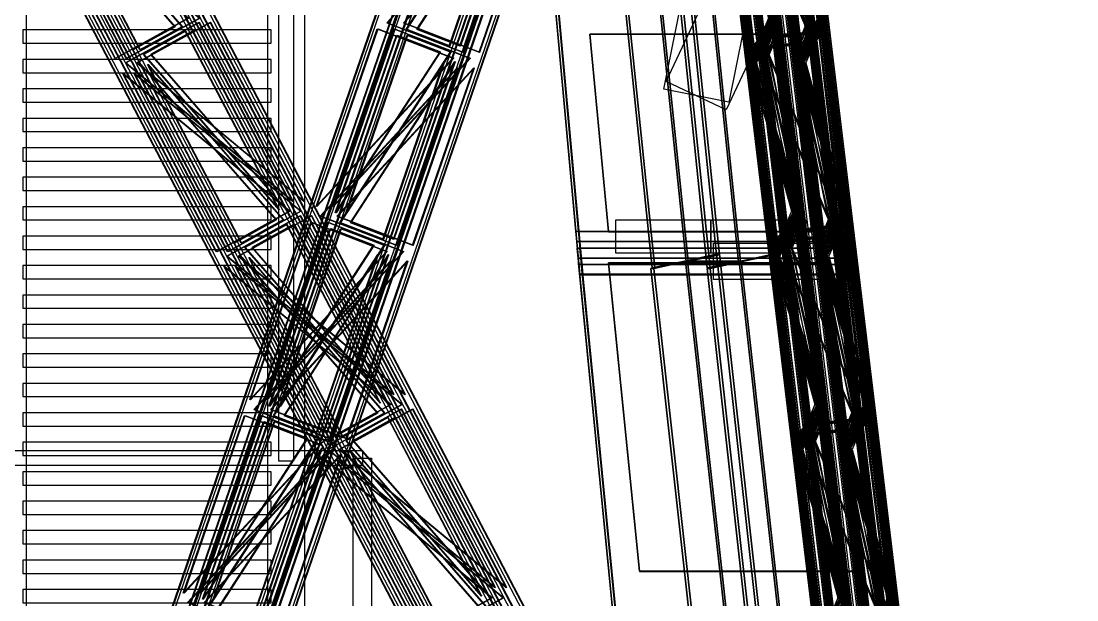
# Model space of a CAD drawing. Header units: millimetres. Extents: x -48000 to 1060615, y -2000 to 333000.
# Drawn here: x 7240 to 13613, y 111956 to 115451 of the extents above; entities that cross this region are included whole.
import ezdxf

# ---------------------------------------------------------------- set-up
doc = ezdxf.new("R2010")
doc.units = ezdxf.units.MM
for name, color, linetype, lineweight in [('D-STR-CORE', 7, 'Continuous', 25), ('D-STR-DECK', 7, 'Continuous', 25), ('D-STR-STRC', 7, 'Continuous', 25)]:
    doc.layers.add(name, color=color, linetype=linetype, lineweight=lineweight)

msp = doc.modelspace()

# ---------------------------------------------------------------- linework, layer by layer
at = {"layer": 'D-STR-CORE'}
for points in [[(8795, 112792.5), (8795, 117238.33), (8885, 117238.33), (8885, 112792.5)], [(7050, 111592.5), (7050, 116038.33), (7270, 116038.33), (7270, 111592.5)], [(8730, 111592.5), (8730, 116038.33), (8950, 116038.33), (8950, 111592.5)], [(7250, 115317), (8750, 115317), (8750, 115397), (7250, 115397)], [(7250, 115139.17), (8750, 115139.17), (8750, 115219.17), (7250, 115219.17)], [(7250, 114961.33), (8750, 114961.33), (8750, 115041.33), (7250, 115041.33)], [(7250, 114783.5), (8750, 114783.5), (8750, 114863.5), (7250, 114863.5)], [(7250, 114605.67), (8750, 114605.67), (8750, 114685.67), (7250, 114685.67)], [(7250, 114427.83), (8750, 114427.83), (8750, 114507.83), (7250, 114507.83)], [(7250, 114250), (8750, 114250), (8750, 114330), (7250, 114330)], [(7250, 114072.17), (8750, 114072.17), (8750, 114152.17), (7250, 114152.17)], [(7250, 113894.33), (8750, 113894.33), (8750, 113974.33), (7250, 113974.33)], [(7250, 113716.5), (8750, 113716.5), (8750, 113796.5), (7250, 113796.5)], [(7250, 113538.67), (8750, 113538.67), (8750, 113618.67), (7250, 113618.67)], [(7250, 113360.83), (8750, 113360.83), (8750, 113440.83), (7250, 113440.83)], [(7250, 113183), (8750, 113183), (8750, 113263), (7250, 113263)], [(7250, 113005.17), (8750, 113005.17), (8750, 113085.17), (7250, 113085.17)], [(7250, 112827.33), (8750, 112827.33), (8750, 112907.33), (7250, 112907.33)], [(4700, 112857.5), (9300, 112857.5), (9300, 112767.5), (4700, 112767.5)], [(9245, 111662.5), (9245, 112812.5), (9355, 112812.5), (9355, 111662.5)], [(7250, 112649.5), (8750, 112649.5), (8750, 112729.5), (7250, 112729.5)], [(7250, 112471.67), (8750, 112471.67), (8750, 112551.67), (7250, 112551.67)], [(7250, 112293.83), (8750, 112293.83), (8750, 112373.83), (7250, 112373.83)], [(7250, 112116), (8750, 112116), (8750, 112196), (7250, 112196)], [(7250, 111938.17), (8750, 111938.17), (8750, 112018.17), (7250, 112018.17)]]:
    msp.add_lwpolyline(points, close=True, dxfattribs=at)
at = {"layer": 'D-STR-DECK'}
for points in [[(11134.7, 115085.13), (13251.52, 119585.13), (13613.48, 119414.87), (11496.65, 114914.87)], [(11119.63, 115039.55), (12027.53, 119539.55), (12419.62, 119460.45), (11511.73, 114960.45)], [(11119.63, 115039.55), (12027.53, 119539.55), (12419.62, 119460.45), (11511.73, 114960.45)]]:
    msp.add_lwpolyline(points, close=True, dxfattribs=at)
at = {"layer": 'D-STR-STRC'}
for points in [[(13222.94, 106151.46), (12673.42, 105848.54), (5341.21, 119848.54), (5890.73, 120151.46)], [(13226.52, 106151.46), (12676.99, 105848.54), (5344.78, 119848.54), (5894.31, 120151.46)], [(13290.86, 106151.46), (12741.33, 105848.54), (5409.12, 119848.54), (5958.65, 120151.46)], [(13294.43, 106151.46), (12744.91, 105848.54), (5412.7, 119848.54), (5962.22, 120151.46)], [(12890.94, 106151.46), (12764.99, 105848.54), (11084.5, 119848.54), (11210.45, 120151.46)], [(12906.54, 106151.46), (12780.59, 105848.54), (11100.1, 119848.54), (11226.04, 120151.46)], [(13187.26, 106151.46), (13061.31, 105848.54), (11380.82, 119848.54), (11506.76, 120151.46)], [(13202.85, 106151.46), (13076.91, 105848.54), (11396.41, 119848.54), (11522.36, 120151.46)], [(13140.78, 106099.4), (12780.16, 105900.6), (5447.94, 119900.6), (5808.57, 120099.4)], [(13144.35, 106099.4), (12783.73, 105900.6), (5451.52, 119900.6), (5812.14, 120099.4)], [(13184.12, 106099.4), (12823.49, 105900.6), (5491.28, 119900.6), (5851.91, 120099.4)], [(13187.69, 106099.4), (12827.07, 105900.6), (5494.86, 119900.6), (5855.48, 120099.4)], [(6155.33, 106109.46), (6723.08, 105890.54), (11534.55, 119890.54), (10966.79, 120109.46)], [(6160.6, 106109.46), (6728.36, 105890.54), (11539.83, 119890.54), (10972.07, 120109.46)], [(6255.57, 106109.46), (6823.32, 105890.54), (11634.79, 119890.54), (11067.03, 120109.46)], [(6260.84, 106109.46), (6828.6, 105890.54), (11640.07, 119890.54), (11072.31, 120109.46)], [(12241.87, 113922.3), (10612.2, 113922.3), (10049.57, 120080.61), (11534.21, 120080.61)], [(12241.87, 113920.84), (10612.2, 113920.84), (10049.57, 120079.16), (11534.21, 120079.16)], [(10612.2, 113919.02), (12241.87, 113919.02), (11534.21, 120077.33), (10049.57, 120077.33)], [(10628.14, 113922.3), (10628.14, 113922.3), (10065.5, 120080.61), (10065.5, 120080.61)], [(12932.02, 106109.46), (12733.72, 105890.54), (11053.23, 119890.54), (11251.53, 120109.46)], [(12914.61, 106124.21), (12746.51, 105875.79), (11066.01, 119875.79), (11234.12, 120124.21)], [(12947.13, 106109.46), (12748.83, 105890.54), (11068.33, 119890.54), (11266.63, 120109.46)], [(12901.35, 106138.24), (12756.71, 105861.76), (11076.21, 119861.76), (11220.86, 120138.24)], [(12929.95, 106124.21), (12761.84, 105875.79), (11081.35, 119875.79), (11249.45, 120124.21)], [(12916.84, 106138.24), (12772.2, 105861.76), (11091.7, 119861.76), (11236.35, 120138.24)], [(12938.44, 106081.51), (12828.12, 105918.49), (11147.62, 119918.49), (11257.94, 120081.51)], [(12929.74, 106090.72), (12834.81, 105909.28), (11154.32, 119909.28), (11249.24, 120090.72)], [(12922.91, 106099.4), (12840.25, 105900.6), (11159.76, 119900.6), (11242.41, 120099.4)], [(12953.78, 106081.51), (12843.46, 105918.49), (11162.96, 119918.49), (11273.28, 120081.51)], [(12945.23, 106090.72), (12850.3, 105909.28), (11169.81, 119909.28), (11264.73, 120090.72)], [(12938.5, 106099.4), (12855.85, 105900.6), (11175.35, 119900.6), (11258.01, 120099.4)], [(13124.39, 106081.51), (13014.07, 105918.49), (11333.58, 119918.49), (11443.9, 120081.51)], [(13219.02, 106109.46), (13020.72, 105890.54), (11340.23, 119890.54), (11538.53, 120109.46)], [(13117.55, 106090.72), (13022.62, 105909.28), (11342.13, 119909.28), (11437.05, 120090.72)], [(13112, 106099.4), (13029.35, 105900.6), (11348.85, 119900.6), (11431.51, 120099.4)], [(13139.73, 106081.51), (13029.41, 105918.49), (11348.91, 119918.49), (11459.23, 120081.51)], [(13234.13, 106109.46), (13035.83, 105890.54), (11355.33, 119890.54), (11553.63, 120109.46)], [(13206.01, 106124.21), (13037.9, 105875.79), (11357.4, 119875.79), (11525.51, 120124.21)], [(13133.04, 106090.72), (13038.11, 105909.28), (11357.62, 119909.28), (11452.54, 120090.72)], [(13127.6, 106099.4), (13044.94, 105900.6), (11364.45, 119900.6), (11447.1, 120099.4)], [(13195.65, 106138.24), (13051.01, 105861.76), (11370.51, 119861.76), (11515.16, 120138.24)], [(13221.34, 106124.21), (13053.24, 105875.79), (11372.74, 119875.79), (11540.85, 120124.21)], [(13211.14, 106138.24), (13066.5, 105861.76), (11386, 119861.76), (11530.65, 120138.24)], [(12225.98, 113919.02), (12225.98, 113919.02), (11518.32, 120077.33), (11518.32, 120077.33)], [(6271.04, 106071.84), (6643.64, 105928.16), (11455.1, 119928.16), (11082.51, 120071.84)], [(6276.32, 106071.84), (6648.91, 105928.16), (11460.38, 119928.16), (11087.79, 120071.84)], [(6335.01, 106071.84), (6707.6, 105928.16), (11519.07, 119928.16), (11146.48, 120071.84)], [(6340.29, 106071.84), (6712.88, 105928.16), (11524.35, 119928.16), (11151.76, 120071.84)], [(11049.67, 113959.89), (11438.59, 114040.11), (10819.78, 120040.11), (10430.85, 119959.89)], [(11438.59, 114040.11), (11049.67, 113959.89), (10430.85, 119959.89), (10819.78, 120040.11)], [(11455.56, 114040.11), (11267.4, 114001.3), (10648.58, 120001.3), (10836.75, 120040.11)], [(11267.4, 114001.3), (11455.56, 114040.11), (10836.75, 120040.11), (10648.58, 120001.3)], [(11787.96, 114040.11), (11399.04, 113959.89), (10780.22, 119959.89), (11169.15, 120040.11)], [(11399.04, 113959.89), (11787.96, 114040.11), (11169.15, 120040.11), (10780.22, 119959.89)], [(11438.59, 114040.11), (11455.56, 114040.11), (10836.75, 120040.11), (10819.78, 120040.11)], [(11455.56, 114040.11), (11438.59, 114040.11), (10819.78, 120040.11), (10836.75, 120040.11)], [(11582.82, 114001.3), (11770.99, 114040.11), (11152.17, 120040.11), (10964.01, 120001.3)], [(11770.99, 114040.11), (11582.82, 114001.3), (10964.01, 120001.3), (11152.17, 120040.11)], [(13202.36, 106032.72), (12765.49, 105980.46), (11084.99, 119980.46), (11521.87, 120032.72)], [(13202.36, 106032.72), (12765.49, 105980.46), (11084.99, 119980.46), (11521.87, 120032.72)], [(13202.36, 106031.76), (12765.49, 105979.51), (11084.99, 119979.51), (11521.87, 120031.76)], [(13202.36, 106031.76), (12765.49, 105979.51), (11084.99, 119979.51), (11521.87, 120031.76)], [(13202.36, 106020.49), (12765.49, 105968.24), (11084.99, 119968.24), (11521.87, 120020.49)], [(13202.36, 106020.49), (12765.49, 105968.24), (11084.99, 119968.24), (11521.87, 120020.49)], [(13202.36, 106019.54), (12765.49, 105967.28), (11084.99, 119967.28), (11521.87, 120019.54)], [(13202.36, 106019.54), (12765.49, 105967.28), (11084.99, 119967.28), (11521.87, 120019.54)], [(13202.36, 106026.22), (12765.49, 105973.78), (11085, 119973.78), (11521.86, 120026.22)], [(12949.86, 106071.84), (12819.73, 105928.16), (11139.23, 119928.16), (11269.37, 120071.84)], [(11770.99, 114040.11), (11787.96, 114040.11), (11169.15, 120040.11), (11152.17, 120040.11)], [(11787.96, 114040.11), (11770.99, 114040.11), (11152.17, 120040.11), (11169.15, 120040.11)], [(12964.97, 106071.84), (12834.84, 105928.16), (11154.34, 119928.16), (11284.47, 120071.84)], [(13133.01, 106071.84), (13002.88, 105928.16), (11322.38, 119928.16), (11452.52, 120071.84)], [(13148.12, 106071.84), (13017.99, 105928.16), (11337.49, 119928.16), (11467.62, 120071.84)], [(11066.64, 113959.89), (11049.67, 113959.89), (10430.85, 119959.89), (10447.83, 119959.89)], [(11049.67, 113959.89), (11066.64, 113959.89), (10447.83, 119959.89), (10430.85, 119959.89)], [(11254.8, 113998.7), (11066.64, 113959.89), (10447.83, 119959.89), (10635.99, 119998.7)], [(11066.64, 113959.89), (11254.8, 113998.7), (10635.99, 119998.7), (10447.83, 119959.89)], [(11570.23, 113998.7), (11254.8, 113998.7), (10635.99, 119998.7), (10951.42, 119998.7)], [(11254.8, 113998.7), (11570.23, 113998.7), (10951.42, 119998.7), (10635.99, 119998.7)], [(11267.4, 114001.3), (11582.82, 114001.3), (10964.01, 120001.3), (10648.58, 120001.3)], [(11582.82, 114001.3), (11267.4, 114001.3), (10648.58, 120001.3), (10964.01, 120001.3)], [(11382.06, 113959.89), (11570.23, 113998.7), (10951.42, 119998.7), (10763.25, 119959.89)], [(11570.23, 113998.7), (11382.06, 113959.89), (10763.25, 119959.89), (10951.42, 119998.7)], [(11399.04, 113959.89), (11382.06, 113959.89), (10763.25, 119959.89), (10780.22, 119959.89)], [(11382.06, 113959.89), (11399.04, 113959.89), (10780.22, 119959.89), (10763.25, 119959.89)], [(12033.69, 115433.16), (11905.55, 116500.71), (11592.78, 116463.3)], [(12033.69, 115433.16), (11905.55, 116500.71), (11592.78, 116463.3)], [(12033.69, 115432.2), (11905.55, 116499.75), (11592.78, 116462.34)], [(12033.69, 115432.2), (11905.55, 116499.75), (11592.78, 116462.34)], [(12033.69, 115420.93), (11905.55, 116488.49), (11592.78, 116451.08)], [(12033.69, 115420.93), (11905.55, 116488.49), (11592.78, 116451.08)], [(12033.69, 115419.97), (11905.55, 116487.53), (11592.78, 116450.12)], [(12033.69, 115419.97), (11905.55, 116487.53), (11592.78, 116450.12)], [(12033.67, 115426.77), (11905.55, 116494.15), (11592.79, 116456.61)], [(11994.36, 115383.21), (11681.6, 115345.8), (11553.46, 116413.36)], [(11994.36, 115383.21), (11681.6, 115345.8), (11553.46, 116413.36)], [(11994.36, 115382.25), (11681.6, 115344.84), (11553.46, 116412.4)], [(11994.36, 115382.25), (11681.6, 115344.84), (11553.46, 116412.4)], [(11994.36, 115370.99), (11681.6, 115333.58), (11553.46, 116401.14)], [(11994.36, 115370.99), (11681.6, 115333.58), (11553.46, 116401.14)], [(11994.36, 115370.03), (11681.6, 115332.62), (11553.46, 116400.18)], [(11994.36, 115370.03), (11681.6, 115332.62), (11553.46, 116400.18)], [(11994.35, 115376.73), (11681.6, 115339.18), (11553.48, 116406.56)], [(8166.97, 115416.72), (7913.67, 115277.09), (7348.79, 116355.67)], [(8170.54, 115416.72), (7917.25, 115277.09), (7352.37, 116355.67)], [(8210.31, 115416.72), (7957.01, 115277.09), (7392.13, 116355.67)], [(8213.88, 115416.72), (7960.59, 115277.09), (7395.7, 116355.67)], [(9447.26, 115439.56), (9904.12, 115263.39), (10272.79, 116336.09)], [(9452.53, 115439.56), (9909.4, 115263.39), (10278.06, 116336.09)], [(9547.5, 115439.56), (10004.36, 115263.39), (10373.02, 116336.09)], [(9552.77, 115439.56), (10009.64, 115263.39), (10378.3, 116336.09)], [(9562.98, 115401.93), (9824.68, 115301.02), (10193.34, 116373.72)], [(9568.25, 115401.93), (9829.95, 115301.02), (10198.61, 116373.72)], [(9626.94, 115401.93), (9888.64, 115301.02), (10257.31, 116373.72)], [(9632.22, 115401.93), (9893.92, 115301.02), (10262.58, 116373.72)], [(11782.25, 115439.56), (11622.68, 115263.39), (11493.92, 116336.09)], [(11768.91, 115449.89), (11633.64, 115250), (11504.66, 116324.5)], [(11797.36, 115439.56), (11637.79, 115263.39), (11509.03, 116336.09)], [(11784.25, 115449.89), (11648.98, 115250), (11520, 116324.5)], [(11800.1, 115401.93), (11708.69, 115301.02), (11579.93, 116373.72)], [(11792.74, 115407.2), (11715.25, 115292.69), (11586.28, 116367.2)], [(11787.22, 115412.13), (11720.55, 115284.7), (11591.33, 116361.17)], [(11815.2, 115401.93), (11723.8, 115301.02), (11595.03, 116373.72)], [(11782.94, 115416.72), (11724.89, 115277.09), (11595.42, 116355.67)], [(11808.08, 115407.2), (11730.59, 115292.69), (11601.61, 116367.2)], [(11802.71, 115412.13), (11736.04, 115284.7), (11606.82, 116361.17)], [(11798.54, 115416.72), (11740.48, 115277.09), (11611.01, 116355.67)], [(11983.25, 115401.93), (11891.84, 115301.02), (11763.08, 116373.72)], [(11978.69, 115407.2), (11901.21, 115292.69), (11772.23, 116367.2)], [(11998.35, 115401.93), (11906.95, 115301.02), (11778.19, 116373.72)], [(11975.03, 115412.13), (11908.36, 115284.7), (11779.14, 116361.17)], [(12069.25, 115439.56), (11909.68, 115263.39), (11780.92, 116336.09)], [(11972.04, 115416.72), (11913.98, 115277.09), (11784.52, 116355.67)], [(11994.03, 115407.2), (11916.54, 115292.69), (11787.57, 116367.2)], [(11990.52, 115412.13), (11923.85, 115284.7), (11794.63, 116361.17)], [(12084.36, 115439.56), (11924.79, 115263.39), (11796.03, 116336.09)], [(12060.31, 115449.89), (11925.03, 115250), (11796.05, 116324.5)], [(11987.63, 115416.72), (11929.58, 115277.09), (11800.11, 116355.67)], [(12075.64, 115449.89), (11940.37, 115250), (11811.39, 116324.5)], [(8249.13, 115468.79), (7806.94, 115225.03), (7242.05, 116303.61)], [(8252.71, 115468.79), (7810.51, 115225.03), (7245.63, 116303.61)], [(8317.05, 115468.79), (7874.85, 115225.03), (7309.97, 116303.61)], [(8320.62, 115468.79), (7878.42, 115225.03), (7313.54, 116303.61)], [(11758.83, 115459.65), (11642.44, 115237.18), (11513.22, 116313.66)], [(11750.98, 115468.79), (11649.63, 115225.03), (11520.16, 116303.61)], [(11774.32, 115459.65), (11657.93, 115237.18), (11528.71, 116313.66)], [(11766.57, 115468.79), (11665.22, 115225.03), (11535.76, 116303.61)], [(12053.13, 115459.65), (11936.74, 115237.18), (11807.52, 116313.66)], [(12047.29, 115468.79), (11945.95, 115225.03), (11816.48, 116303.61)], [(12068.62, 115459.65), (11952.23, 115237.18), (11823.01, 116313.66)], [(12062.89, 115468.79), (11961.54, 115225.03), (11832.07, 116303.61)], [(8878.03, 114363.06), (8313.14, 115441.64), (7870.95, 115197.88)], [(8881.6, 114363.06), (8316.72, 115441.64), (7874.52, 115197.88)], [(8945.94, 114363.06), (8381.06, 115441.64), (7938.86, 115197.88)], [(8949.52, 114363.06), (8384.63, 115441.64), (7942.44, 115197.88)], [(11904.17, 114353.01), (11774.96, 115429.49), (11658.57, 115207.01)], [(11895.12, 114363.06), (11765.65, 115441.64), (11664.3, 115197.88)], [(11919.66, 114353.01), (11790.45, 115429.49), (11674.05, 115207.01)], [(11910.71, 114363.06), (11781.24, 115441.64), (11679.9, 115197.88)], [(12198.47, 114353.01), (12069.26, 115429.49), (11952.86, 115207.01)], [(12191.43, 114363.06), (12061.96, 115441.64), (11960.62, 115197.88)], [(12213.96, 114353.01), (12084.75, 115429.49), (11968.35, 115207.01)], [(12207.03, 114363.06), (12077.56, 115441.64), (11976.21, 115197.88)], [(8795.86, 114310.99), (8230.98, 115389.57), (7977.69, 115249.94)], [(8799.44, 114310.99), (8234.56, 115389.57), (7981.26, 115249.94)], [(8839.2, 114310.99), (8274.32, 115389.57), (8021.03, 115249.94)], [(8842.78, 114310.99), (8277.9, 115389.57), (8024.6, 115249.94)], [(9020.91, 114330.57), (9389.57, 115403.27), (9846.44, 115227.1)], [(9026.19, 114330.57), (9394.85, 115403.27), (9851.72, 115227.1)], [(9121.15, 114330.57), (9489.81, 115403.27), (9946.68, 115227.1)], [(9126.43, 114330.57), (9495.09, 115403.27), (9951.96, 115227.1)], [(9136.63, 114292.95), (9505.29, 115365.64), (9766.99, 115264.73)], [(9141.91, 114292.95), (9510.57, 115365.64), (9772.27, 115264.73)], [(9200.6, 114292.95), (9569.26, 115365.64), (9830.96, 115264.73)], [(9205.88, 114292.95), (9574.54, 115365.64), (9836.24, 115264.73)], [(10588.55, 114179.78), (10588.55, 114179.78), (10479.69, 115371.27), (10479.69, 115371.27)], [(10604.48, 114181.23), (10604.48, 114181.23), (10495.62, 115372.73), (10495.62, 115372.73)], [(10785.39, 114179.78), (12015.27, 114179.78), (11881.74, 115371.48), (10673.11, 115371.48)], [(10785.39, 114177.95), (12015.27, 114177.95), (11881.74, 115369.65), (10673.11, 115369.65)], [(12015.27, 114181.23), (10785.39, 114181.23), (10673.13, 115372.73), (11881.76, 115372.73)], [(12015.27, 114179.78), (10785.39, 114179.78), (10673.13, 115371.27), (11881.76, 115371.27)], [(11931.16, 114330.57), (11802.4, 115403.27), (11642.83, 115227.1)], [(11915.8, 114342.16), (11786.82, 115416.67), (11651.55, 115216.78)], [(11946.27, 114330.57), (11817.51, 115403.27), (11657.94, 115227.1)], [(11931.13, 114342.16), (11802.16, 115416.67), (11666.88, 115216.78)], [(11949, 114292.95), (11820.24, 115365.64), (11728.84, 115264.73)], [(11939.62, 114299.47), (11810.64, 115373.97), (11733.16, 115259.47)], [(11932.56, 114305.49), (11803.34, 115381.97), (11736.67, 115254.53)], [(11927.08, 114310.99), (11797.61, 115389.57), (11739.56, 115249.94)], [(11964.11, 114292.95), (11835.35, 115365.64), (11743.94, 115264.73)], [(11954.96, 114299.47), (11825.98, 115373.97), (11748.49, 115259.47)], [(11948.05, 114305.49), (11818.83, 115381.97), (11752.16, 115254.53)], [(11942.67, 114310.99), (11813.21, 115389.57), (11755.15, 115249.94)], [(12132.15, 114292.95), (12003.39, 115365.64), (11911.99, 115264.73)], [(12125.58, 114299.47), (11996.6, 115373.97), (11919.11, 115259.47)], [(12120.37, 114305.49), (11991.15, 115381.97), (11924.48, 115254.53)], [(12147.26, 114292.95), (12018.5, 115365.64), (11927.09, 115264.73)], [(12116.18, 114310.99), (11986.71, 115389.57), (11928.65, 115249.94)], [(12218.16, 114330.57), (12089.4, 115403.27), (11929.83, 115227.1)], [(12140.91, 114299.47), (12011.93, 115373.97), (11934.45, 115259.47)], [(12135.86, 114305.49), (12006.64, 115381.97), (11939.97, 115254.53)], [(12207.19, 114342.16), (12078.21, 115416.67), (11942.94, 115216.78)], [(12131.77, 114310.99), (12002.3, 115389.57), (11944.25, 115249.94)], [(12233.27, 114330.57), (12104.5, 115403.27), (11944.93, 115227.1)], [(12222.53, 114342.16), (12093.55, 115416.67), (11958.27, 115216.78)], [(12196.22, 114177.95), (12196.22, 114177.95), (12059.28, 115369.65), (12059.28, 115369.65)], [(12212.12, 114179.78), (12212.12, 114179.78), (12075.18, 115371.48), (12075.18, 115371.48)], [(12173.73, 114266.49), (12045.59, 115334.04), (11732.82, 115296.64)], [(12173.73, 114266.49), (12045.59, 115334.04), (11732.82, 115296.64)], [(12173.73, 114265.53), (12045.59, 115333.09), (11732.82, 115295.68)], [(12173.73, 114265.53), (12045.59, 115333.09), (11732.82, 115295.68)], [(12173.73, 114254.27), (12045.59, 115321.82), (11732.82, 115284.41)], [(12173.73, 114254.27), (12045.59, 115321.82), (11732.82, 115284.41)], [(12173.73, 114253.31), (12045.59, 115320.86), (11732.82, 115283.46)], [(12173.73, 114253.31), (12045.59, 115320.86), (11732.82, 115283.46)], [(12173.71, 114260.1), (12045.59, 115327.48), (11732.83, 115289.94)], [(12134.41, 114216.54), (11821.64, 114179.14), (11693.5, 115246.69)], [(12134.41, 114216.54), (11821.64, 114179.14), (11693.5, 115246.69)], [(12134.41, 114215.59), (11821.64, 114178.18), (11693.5, 115245.73)], [(12134.41, 114215.59), (11821.64, 114178.18), (11693.5, 115245.73)], [(12134.41, 114204.32), (11821.64, 114166.91), (11693.5, 115234.47)], [(12134.41, 114204.32), (11821.64, 114166.91), (11693.5, 115234.47)], [(12134.41, 114203.36), (11821.64, 114165.96), (11693.5, 115233.51)], [(12134.41, 114203.36), (11821.64, 114165.96), (11693.5, 115233.51)], [(12134.4, 114210.06), (11821.64, 114172.52), (11693.52, 115239.9)], [(8777.99, 114250.06), (8524.69, 114110.43), (7959.81, 115189.01)], [(8781.56, 114250.06), (8528.27, 114110.43), (7963.38, 115189.01)], [(8821.33, 114250.06), (8568.03, 114110.43), (8003.15, 115189.01)], [(8824.9, 114250.06), (8571.6, 114110.43), (8006.72, 115189.01)], [(9046.3, 114272.9), (9503.17, 114096.73), (9871.83, 115169.43)], [(9051.58, 114272.9), (9508.44, 114096.73), (9877.11, 115169.43)], [(9146.54, 114272.9), (9603.41, 114096.73), (9972.07, 115169.43)], [(9151.82, 114272.9), (9608.68, 114096.73), (9977.34, 115169.43)], [(9162.02, 114235.27), (9423.72, 114134.36), (9792.38, 115207.05)], [(9167.3, 114235.27), (9429, 114134.36), (9797.66, 115207.05)], [(9225.99, 114235.27), (9487.69, 114134.36), (9856.35, 115207.05)], [(9231.26, 114235.27), (9492.97, 114134.36), (9861.63, 115207.05)], [(11922.3, 114272.9), (11762.73, 114096.73), (11633.96, 115169.43)], [(11937.4, 114272.9), (11777.83, 114096.73), (11649.07, 115169.43)], [(11940.14, 114235.27), (11848.73, 114134.36), (11719.97, 115207.05)], [(11932.78, 114240.53), (11855.3, 114126.03), (11726.32, 115200.53)], [(11927.26, 114245.47), (11860.59, 114118.03), (11731.37, 115194.51)], [(11955.24, 114235.27), (11863.84, 114134.36), (11735.08, 115207.05)], [(11922.98, 114250.06), (11864.93, 114110.43), (11735.46, 115189.01)], [(11948.12, 114240.53), (11870.63, 114126.03), (11741.65, 115200.53)], [(11942.75, 114245.47), (11876.08, 114118.03), (11746.86, 115194.51)], [(11938.58, 114250.06), (11880.52, 114110.43), (11751.06, 115189.01)], [(12123.29, 114235.27), (12031.88, 114134.36), (11903.12, 115207.05)], [(12118.74, 114240.53), (12041.25, 114126.03), (11912.27, 115200.53)], [(12138.39, 114235.27), (12046.99, 114134.36), (11918.23, 115207.05)], [(12115.07, 114245.47), (12048.4, 114118.03), (11919.18, 115194.51)], [(12209.29, 114272.9), (12049.72, 114096.73), (11920.96, 115169.43)], [(12112.08, 114250.06), (12054.02, 114110.43), (11924.56, 115189.01)], [(12134.07, 114240.53), (12056.59, 114126.03), (11927.61, 115200.53)], [(12130.56, 114245.47), (12063.89, 114118.03), (11934.67, 115194.51)], [(12224.4, 114272.9), (12064.83, 114096.73), (11936.07, 115169.43)], [(12127.67, 114250.06), (12069.62, 114110.43), (11940.15, 115189.01)], [(8860.15, 114302.12), (8417.95, 114058.36), (7853.07, 115136.94)], [(8863.72, 114302.12), (8421.53, 114058.36), (7856.65, 115136.94)], [(8928.06, 114302.12), (8485.87, 114058.36), (7920.99, 115136.94)], [(8931.64, 114302.12), (8489.44, 114058.36), (7924.56, 115136.94)], [(11908.96, 114283.22), (11773.68, 114083.33), (11644.7, 115157.84)], [(11898.88, 114292.99), (11782.48, 114070.51), (11653.27, 115146.99)], [(11924.29, 114283.22), (11789.02, 114083.33), (11660.04, 115157.84)], [(11891.02, 114302.12), (11789.67, 114058.36), (11660.2, 115136.94)], [(11914.37, 114292.99), (11797.97, 114070.51), (11668.76, 115146.99)], [(11906.61, 114302.12), (11805.27, 114058.36), (11675.8, 115136.94)], [(12200.35, 114283.22), (12065.07, 114083.33), (11936.1, 115157.84)], [(12193.18, 114292.99), (12076.78, 114070.51), (11947.57, 115146.99)], [(12215.68, 114283.22), (12080.41, 114083.33), (11951.43, 115157.84)], [(12187.33, 114302.12), (12085.99, 114058.36), (11956.52, 115136.94)], [(12208.67, 114292.99), (12092.27, 114070.51), (11963.06, 115146.99)], [(12202.93, 114302.12), (12101.58, 114058.36), (11972.11, 115136.94)], [(9489.04, 113196.39), (8924.16, 114274.97), (8481.97, 114031.21)], [(9492.62, 113196.39), (8927.74, 114274.97), (8485.54, 114031.21)], [(9556.96, 113196.39), (8992.08, 114274.97), (8549.88, 114031.21)], [(9560.53, 113196.39), (8995.65, 114274.97), (8553.46, 114031.21)], [(9406.88, 113144.33), (8842, 114222.91), (8588.7, 114083.28)], [(9410.46, 113144.33), (8845.57, 114222.91), (8592.28, 114083.28)], [(8619.96, 113163.91), (8988.62, 114236.61), (9445.49, 114060.44)], [(8625.23, 113163.91), (8993.89, 114236.61), (9450.76, 114060.44)], [(9450.22, 113144.33), (8885.34, 114222.91), (8632.04, 114083.28)], [(9453.8, 113144.33), (8888.91, 114222.91), (8635.62, 114083.28)], [(8720.2, 113163.91), (9088.86, 114236.61), (9545.73, 114060.44)], [(8725.47, 113163.91), (9094.13, 114236.61), (9551, 114060.44)], [(10830.13, 114250), (11403.34, 114250), (11403.34, 114050), (10830.13, 114050)], [(10830.13, 114250), (11403.34, 114250), (11403.34, 114050), (10830.13, 114050)], [(10830.13, 114250), (11403.34, 114250), (11403.34, 114050), (10830.13, 114050)], [(10830.13, 114250), (11403.34, 114250), (11403.34, 114050), (10830.13, 114050)], [(11976.56, 114050), (11403.34, 114050), (11403.34, 114250), (11976.56, 114250)], [(11976.56, 114050), (11403.34, 114050), (11403.34, 114250), (11976.56, 114250)], [(11976.56, 114050), (11403.34, 114050), (11403.34, 114250), (11976.56, 114250)], [(11976.56, 114050), (11403.34, 114050), (11403.34, 114250), (11976.56, 114250)], [(12071.2, 113163.91), (11942.44, 114236.61), (11782.87, 114060.44)], [(12055.84, 113175.5), (11926.86, 114250), (11791.59, 114050.11)], [(12086.31, 113163.91), (11957.55, 114236.61), (11797.98, 114060.44)], [(12044.22, 113186.34), (11915, 114262.82), (11798.61, 114040.35)], [(12035.16, 113196.39), (11905.69, 114274.97), (11804.34, 114031.21)], [(12071.18, 113175.5), (11942.2, 114250), (11806.92, 114050.11)], [(12059.71, 113186.34), (11930.49, 114262.82), (11814.1, 114040.35)], [(12050.75, 113196.39), (11921.28, 114274.97), (11819.94, 114031.21)], [(12072.6, 113138.83), (11943.38, 114215.3), (11876.71, 114087.87)], [(12067.12, 113144.33), (11937.65, 114222.91), (11879.6, 114083.28)], [(12088.09, 113138.83), (11958.87, 114215.3), (11892.2, 114087.87)], [(12082.72, 113144.33), (11953.25, 114222.91), (11895.19, 114083.28)], [(12260.41, 113138.83), (12131.19, 114215.3), (12064.52, 114087.87)], [(12256.22, 113144.33), (12126.75, 114222.91), (12068.7, 114083.28)], [(12358.2, 113163.91), (12229.44, 114236.61), (12069.87, 114060.44)], [(12275.9, 113138.83), (12146.68, 114215.3), (12080.01, 114087.87)], [(12347.23, 113175.5), (12218.25, 114250), (12082.98, 114050.11)], [(12271.81, 113144.33), (12142.34, 114222.91), (12084.29, 114083.28)], [(12373.31, 113163.91), (12244.55, 114236.61), (12084.98, 114060.44)], [(12338.52, 113186.34), (12209.3, 114262.82), (12092.91, 114040.35)], [(12362.57, 113175.5), (12233.59, 114250), (12098.32, 114050.11)], [(12331.47, 113196.39), (12202.01, 114274.97), (12100.66, 114031.21)], [(12354.01, 113186.34), (12224.79, 114262.82), (12108.4, 114040.35)], [(12347.07, 113196.39), (12217.6, 114274.97), (12116.25, 114031.21)], [(8735.68, 113126.28), (9104.34, 114198.98), (9366.04, 114098.07)], [(8740.95, 113126.28), (9109.61, 114198.98), (9371.31, 114098.07)], [(8799.65, 113126.28), (9168.31, 114198.98), (9430.01, 114098.07)], [(8804.92, 113126.28), (9173.58, 114198.98), (9435.28, 114098.07)], [(12211.41, 114179.78), (12211.41, 114179.78), (10589.25, 114179.78), (10589.25, 114179.78)], [(12211.41, 114179.78), (10589.25, 114179.78), (10589.25, 114179.78), (12211.41, 114179.78)], [(12089.05, 113126.28), (11960.28, 114198.98), (11868.88, 114098.07)], [(12313.77, 113099.82), (12185.63, 114167.38), (11872.87, 114129.97)], [(12313.77, 113099.82), (12185.63, 114167.38), (11872.87, 114129.97)], [(12313.77, 113098.86), (12185.63, 114166.42), (11872.87, 114129.01)], [(12313.77, 113098.86), (12185.63, 114166.42), (11872.87, 114129.01)], [(12313.77, 113087.6), (12185.63, 114155.16), (11872.87, 114117.75)], [(12313.77, 113087.6), (12185.63, 114155.16), (11872.87, 114117.75)], [(12313.77, 113086.64), (12185.63, 114154.2), (11872.87, 114116.79)], [(12313.77, 113086.64), (12185.63, 114154.2), (11872.87, 114116.79)], [(12313.75, 113093.44), (12185.63, 114160.82), (11872.88, 114123.27)], [(12079.66, 113132.8), (11950.69, 114207.31), (11873.2, 114092.8)], [(12104.15, 113126.28), (11975.39, 114198.98), (11883.98, 114098.07)], [(12095, 113132.8), (11966.02, 114207.31), (11888.54, 114092.8)], [(12272.2, 113126.28), (12143.43, 114198.98), (12052.03, 114098.07)], [(12265.62, 113132.8), (12136.64, 114207.31), (12059.15, 114092.8)], [(12287.3, 113126.28), (12158.54, 114198.98), (12067.13, 114098.07)], [(12280.95, 113132.8), (12151.98, 114207.31), (12074.49, 114092.8)], [(12218.25, 114120.22), (12218.25, 114120.22), (10594.7, 114120.22), (10594.7, 114120.22)], [(12218.25, 114120.22), (10594.7, 114120.22), (10594.7, 114120.22), (12218.25, 114120.22)], [(11418.81, 114110), (12223.53, 114110), (12223.53, 113890), (11418.81, 113890)], [(11418.81, 114110), (11993.82, 114110), (11993.82, 113890), (11418.81, 113890)], [(9389, 113083.39), (9135.71, 112943.76), (8570.83, 114022.34)], [(9392.58, 113083.39), (9139.28, 112943.76), (8574.4, 114022.34)], [(9432.34, 113083.39), (9179.05, 112943.76), (8614.17, 114022.34)], [(9435.92, 113083.39), (9182.62, 112943.76), (8617.74, 114022.34)], [(8761.06, 113068.6), (9022.77, 112967.69), (9391.43, 114040.39)], [(8766.34, 113068.6), (9028.04, 112967.69), (9396.7, 114040.39)], [(8825.03, 113068.6), (9086.73, 112967.69), (9455.39, 114040.39)], [(8830.31, 113068.6), (9092.01, 112967.69), (9460.67, 114040.39)], [(13232.4, 105922.53), (11396.19, 105922.53), (10596.41, 114080.59), (12223.75, 114080.59)], [(10596.41, 114079.03), (10596.41, 114079.03), (10616.41, 114079.03), (10616.41, 114079.03)], [(13232.4, 105920.97), (11396.19, 105920.97), (10596.41, 114079.03), (12223.75, 114079.03)], [(12223.75, 114079.03), (10596.41, 114079.03), (10596.41, 114079.03), (12223.75, 114079.03)], [(11396.19, 105919.01), (13232.4, 105919.01), (12223.75, 114077.07), (10596.41, 114077.07)], [(12223.05, 114079.03), (12223.05, 114079.03), (10597.11, 114079.03), (10597.11, 114079.03)], [(12223.05, 114079.03), (10597.11, 114079.03), (10597.11, 114079.03), (12223.05, 114079.03)], [(11412.11, 105922.53), (11412.11, 105922.53), (10612.33, 114080.59), (10612.33, 114080.59)], [(11042.34, 113956.07), (11438.68, 114043.93), (11455.65, 114043.93), (11263.77, 114001.39), (11586.43, 114001.39), (11778.32, 114043.93), (11795.29, 114043.93), (11398.94, 113956.07), (11381.97, 113956.07), (11573.86, 113998.61), (11251.19, 113998.61), (11059.31, 113956.07)], [(11929.02, 105956.07), (12325.37, 106043.93), (11438.68, 114043.93), (11042.34, 113956.07)], [(11398.94, 113956.07), (11795.29, 114043.93), (11778.32, 114043.93), (11586.43, 114001.39), (11263.77, 114001.39), (11455.65, 114043.93), (11438.68, 114043.93), (11042.34, 113956.07), (11059.31, 113956.07), (11251.19, 113998.61), (11573.86, 113998.61), (11381.97, 113956.07)], [(12325.37, 106043.93), (11929.02, 105956.07), (11042.34, 113956.07), (11438.68, 114043.93)], [(11049.67, 113959.89), (11438.59, 114040.11), (11455.56, 114040.11), (11267.4, 114001.3), (11582.82, 114001.3), (11770.99, 114040.11), (11787.96, 114040.11), (11399.04, 113959.89), (11382.06, 113959.89), (11570.23, 113998.7), (11254.8, 113998.7), (11066.64, 113959.89)], [(11399.04, 113959.89), (11787.96, 114040.11), (11770.99, 114040.11), (11582.82, 114001.3), (11267.4, 114001.3), (11455.56, 114040.11), (11438.59, 114040.11), (11049.67, 113959.89), (11066.64, 113959.89), (11254.8, 113998.7), (11570.23, 113998.7), (11382.06, 113959.89)], [(12342.34, 106043.93), (12150.45, 106001.39), (11263.77, 114001.39), (11455.65, 114043.93)], [(12150.45, 106001.39), (12342.34, 106043.93), (11455.65, 114043.93), (11263.77, 114001.39)], [(12681.97, 106043.93), (12285.63, 105956.07), (11398.94, 113956.07), (11795.29, 114043.93)], [(12285.63, 105956.07), (12681.97, 106043.93), (11795.29, 114043.93), (11398.94, 113956.07)], [(12325.37, 106043.93), (12342.34, 106043.93), (11455.65, 114043.93), (11438.68, 114043.93)], [(12342.34, 106043.93), (12325.37, 106043.93), (11438.68, 114043.93), (11455.65, 114043.93)], [(12473.12, 106001.39), (12665, 106043.93), (11778.32, 114043.93), (11586.43, 114001.39)], [(12665, 106043.93), (12473.12, 106001.39), (11586.43, 114001.39), (11778.32, 114043.93)], [(12665, 106043.93), (12681.97, 106043.93), (11795.29, 114043.93), (11778.32, 114043.93)], [(12681.97, 106043.93), (12665, 106043.93), (11778.32, 114043.93), (11795.29, 114043.93)], [(12274.45, 113049.88), (11961.68, 113012.47), (11833.54, 114080.03)], [(12274.45, 113049.88), (11961.68, 113012.47), (11833.54, 114080.03)], [(12274.45, 113048.92), (11961.68, 113011.51), (11833.54, 114079.07)], [(12274.45, 113048.92), (11961.68, 113011.51), (11833.54, 114079.07)], [(12274.45, 113037.66), (11961.68, 113000.25), (11833.54, 114067.8)], [(12274.45, 113037.66), (11961.68, 113000.25), (11833.54, 114067.8)], [(12274.45, 113036.7), (11961.68, 112999.29), (11833.54, 114066.84)], [(12274.45, 113036.7), (11961.68, 112999.29), (11833.54, 114066.84)], [(12274.44, 113043.39), (11961.68, 113005.85), (11833.56, 114073.23)], [(12080.18, 113068.6), (11988.77, 112967.69), (11860.01, 114040.39)], [(12072.82, 113073.86), (11995.34, 112959.36), (11866.36, 114033.87)], [(12067.3, 113078.8), (12000.63, 112951.36), (11871.41, 114027.84)], [(12095.28, 113068.6), (12003.88, 112967.69), (11875.12, 114040.39)], [(12063.02, 113083.39), (12004.97, 112943.76), (11875.5, 114022.34)], [(12088.16, 113073.86), (12010.67, 112959.36), (11881.69, 114033.87)], [(12082.79, 113078.8), (12016.12, 112951.36), (11886.9, 114027.84)], [(12078.62, 113083.39), (12020.56, 112943.76), (11891.1, 114022.34)], [(12263.33, 113068.6), (12171.92, 112967.69), (12043.16, 114040.39)], [(12258.78, 113073.86), (12181.29, 112959.36), (12052.31, 114033.87)], [(12278.43, 113068.6), (12187.03, 112967.69), (12058.27, 114040.39)], [(12255.11, 113078.8), (12188.44, 112951.36), (12059.22, 114027.84)], [(12252.12, 113083.39), (12194.07, 112943.76), (12064.6, 114022.34)], [(12274.11, 113073.86), (12196.63, 112959.36), (12067.65, 114033.87)], [(12270.6, 113078.8), (12203.93, 112951.36), (12074.71, 114027.84)], [(12267.71, 113083.39), (12209.66, 112943.76), (12080.19, 114022.34)], [(12223.75, 114079.03), (12223.75, 114079.03), (12203.75, 114079.03), (12203.75, 114079.03)], [(13216.52, 105919.01), (13216.52, 105919.01), (12207.88, 114077.07), (12207.88, 114077.07)], [(9471.17, 113135.45), (9028.97, 112891.7), (8464.09, 113970.27)], [(9474.74, 113135.45), (9032.55, 112891.7), (8467.66, 113970.27)], [(9539.08, 113135.45), (9096.89, 112891.7), (8532, 113970.27)], [(9542.66, 113135.45), (9100.46, 112891.7), (8535.58, 113970.27)], [(8645.35, 113106.23), (9102.21, 112930.06), (9470.87, 114002.76)], [(8650.62, 113106.23), (9107.49, 112930.06), (9476.15, 114002.76)], [(8745.59, 113106.23), (9202.45, 112930.06), (9571.11, 114002.76)], [(8750.86, 113106.23), (9207.73, 112930.06), (9576.39, 114002.76)], [(12230.38, 114019.75), (12230.38, 114019.75), (10602.92, 114019.75), (10602.92, 114019.75)], [(12230.38, 114019.75), (10602.92, 114019.75), (10602.92, 114019.75), (12230.38, 114019.75)], [(10787.62, 112128.54), (10787.62, 112128.54), (10605.13, 113990.01), (10605.13, 113990.01)], [(12234.34, 113980.21), (12234.34, 113980.21), (10607.49, 113980.21), (10607.49, 113980.21)], [(12234.34, 113980.21), (10607.49, 113980.21), (10607.49, 113980.21), (12234.34, 113980.21)], [(10803.55, 112130.1), (10803.55, 112130.1), (10621.06, 113991.57), (10621.06, 113991.57)], [(10973.17, 112128.29), (12279.42, 112128.29), (12054.48, 113990.25), (10785.36, 113990.25)], [(10973.17, 112126.33), (12279.42, 112126.33), (12054.48, 113988.29), (10785.36, 113988.29)], [(12279.39, 112130.1), (10973.15, 112130.1), (10785.38, 113991.57), (12054.51, 113991.57)], [(12279.39, 112128.54), (10973.15, 112128.54), (10785.38, 113990.01), (12054.51, 113990.01)], [(12137.88, 105998.61), (11945.99, 105956.07), (11059.31, 113956.07), (11251.19, 113998.61)], [(11945.99, 105956.07), (12137.88, 105998.61), (11251.19, 113998.61), (11059.31, 113956.07)], [(12460.54, 105998.61), (12137.88, 105998.61), (11251.19, 113998.61), (11573.86, 113998.61)], [(12137.88, 105998.61), (12460.54, 105998.61), (11573.86, 113998.61), (11251.19, 113998.61)], [(12150.45, 106001.39), (12473.12, 106001.39), (11586.43, 114001.39), (11263.77, 114001.39)], [(12473.12, 106001.39), (12150.45, 106001.39), (11263.77, 114001.39), (11586.43, 114001.39)], [(12268.66, 105956.07), (12460.54, 105998.61), (11573.86, 113998.61), (11381.97, 113956.07)], [(12460.54, 105998.61), (12268.66, 105956.07), (11381.97, 113956.07), (11573.86, 113998.61)], [(12062.34, 113106.23), (11902.77, 112930.06), (11774.01, 114002.76)], [(12049, 113116.56), (11913.72, 112916.66), (11784.75, 113991.17)], [(12077.44, 113106.23), (11917.87, 112930.06), (11789.11, 114002.76)], [(12038.92, 113126.32), (11922.52, 112903.84), (11793.31, 113980.32)], [(12064.33, 113116.56), (11929.06, 112916.66), (11800.08, 113991.17)], [(12031.06, 113135.45), (11929.71, 112891.7), (11800.24, 113970.27)], [(12054.41, 113126.32), (11938.01, 112903.84), (11808.8, 113980.32)], [(12046.65, 113135.45), (11945.31, 112891.7), (11815.84, 113970.27)], [(12349.34, 113106.23), (12189.77, 112930.06), (12061, 114002.76)], [(12364.44, 113106.23), (12204.87, 112930.06), (12076.11, 114002.76)], [(12340.39, 113116.56), (12205.12, 112916.66), (12076.14, 113991.17)], [(12333.22, 113126.32), (12216.82, 112903.84), (12087.61, 113980.32)], [(12355.73, 113116.56), (12220.45, 112916.66), (12091.47, 113991.17)], [(12327.38, 113135.45), (12226.03, 112891.7), (12096.56, 113970.27)], [(12348.71, 113126.32), (12232.31, 112903.84), (12103.1, 113980.32)], [(12342.97, 113135.45), (12241.62, 112891.7), (12112.16, 113970.27)], [(12449.06, 112126.33), (12449.06, 112126.33), (12218.85, 113988.29), (12218.85, 113988.29)], [(12464.94, 112128.29), (12464.94, 112128.29), (12234.73, 113990.25), (12234.73, 113990.25)], [(10612.2, 113920.84), (10612.2, 113920.84), (10632.2, 113920.84), (10632.2, 113920.84)], [(12241.87, 113920.84), (10612.2, 113920.84), (10612.2, 113920.84), (12241.87, 113920.84)], [(12241.16, 113920.84), (12241.16, 113920.84), (10612.91, 113920.84), (10612.91, 113920.84)], [(12241.16, 113920.84), (10612.91, 113920.84), (10612.91, 113920.84), (12241.16, 113920.84)], [(11945.99, 105956.07), (11929.02, 105956.07), (11042.34, 113956.07), (11059.31, 113956.07)], [(11929.02, 105956.07), (11945.99, 105956.07), (11059.31, 113956.07), (11042.34, 113956.07)], [(12285.63, 105956.07), (12268.66, 105956.07), (11381.97, 113956.07), (11398.94, 113956.07)], [(12268.66, 105956.07), (12285.63, 105956.07), (11398.94, 113956.07), (11381.97, 113956.07)], [(12241.87, 113920.84), (12241.87, 113920.84), (12221.87, 113920.84), (12221.87, 113920.84)], [(8219, 111997.24), (8587.66, 113069.94), (9044.53, 112893.77)], [(8224.28, 111997.24), (8592.94, 113069.94), (9049.81, 112893.77)], [(8319.24, 111997.24), (8687.9, 113069.94), (9144.77, 112893.77)], [(8324.52, 111997.24), (8693.18, 113069.94), (9150.05, 112893.77)], [(10100.06, 112029.73), (9535.18, 113108.3), (9092.98, 112864.55)], [(10103.64, 112029.73), (9538.75, 113108.3), (9096.56, 112864.55)], [(10167.98, 112029.73), (9603.09, 113108.3), (9160.9, 112864.55)], [(10171.55, 112029.73), (9606.67, 113108.3), (9164.47, 112864.55)], [(12211.25, 111997.24), (12082.48, 113069.94), (11922.91, 112893.77)], [(12195.88, 112008.83), (12066.9, 113083.34), (11931.63, 112883.44)], [(12226.35, 111997.24), (12097.59, 113069.94), (11938.02, 112893.77)], [(12184.26, 112019.68), (12055.04, 113096.16), (11938.65, 112873.68)], [(12175.2, 112029.73), (12045.73, 113108.3), (11944.38, 112864.55)], [(12211.22, 112008.83), (12082.24, 113083.34), (11946.97, 112883.44)], [(12199.75, 112019.68), (12070.53, 113096.16), (11954.14, 112873.68)], [(12190.79, 112029.73), (12061.33, 113108.3), (11959.98, 112864.55)], [(12498.24, 111997.24), (12369.48, 113069.94), (12209.91, 112893.77)], [(12487.27, 112008.83), (12358.29, 113083.34), (12223.02, 112883.44)], [(12513.35, 111997.24), (12384.59, 113069.94), (12225.02, 112893.77)], [(12478.56, 112019.68), (12349.34, 113096.16), (12232.95, 112873.68)], [(12502.61, 112008.83), (12373.63, 113083.34), (12238.36, 112883.44)], [(12471.51, 112029.73), (12342.05, 113108.3), (12240.7, 112864.55)], [(12494.05, 112019.68), (12364.83, 113096.16), (12248.44, 112873.68)], [(12487.11, 112029.73), (12357.64, 113108.3), (12256.29, 112864.55)], [(8334.72, 111959.61), (8703.38, 113032.31), (8965.08, 112931.4)], [(8340, 111959.61), (8708.66, 113032.31), (8970.36, 112931.4)], [(8398.69, 111959.61), (8767.35, 113032.31), (9029.05, 112931.4)], [(8403.97, 111959.61), (8772.63, 113032.31), (9034.33, 112931.4)], [(10017.9, 111977.66), (9453.02, 113056.24), (9199.72, 112916.61)], [(10021.47, 111977.66), (9456.59, 113056.24), (9203.3, 112916.61)], [(10061.24, 111977.66), (9496.36, 113056.24), (9243.06, 112916.61)], [(10064.81, 111977.66), (9499.93, 113056.24), (9246.64, 112916.61)], [(12229.09, 111959.61), (12100.32, 113032.31), (12008.92, 112931.4)], [(12219.71, 111966.13), (12090.73, 113040.64), (12013.24, 112926.14)], [(12212.64, 111972.16), (12083.43, 113048.64), (12016.75, 112921.2)], [(12207.16, 111977.66), (12077.69, 113056.24), (12019.64, 112916.61)], [(12244.19, 111959.61), (12115.43, 113032.31), (12024.03, 112931.4)], [(12235.04, 111966.13), (12106.06, 113040.64), (12028.58, 112926.14)], [(12228.13, 111972.16), (12098.92, 113048.64), (12032.24, 112921.2)], [(12222.76, 111977.66), (12093.29, 113056.24), (12035.24, 112916.61)], [(12412.24, 111959.61), (12283.47, 113032.31), (12192.07, 112931.4)], [(12405.66, 111966.13), (12276.68, 113040.64), (12199.19, 112926.14)], [(12400.45, 111972.16), (12271.24, 113048.64), (12204.56, 112921.2)], [(12427.34, 111959.61), (12298.58, 113032.31), (12207.18, 112931.4)], [(12396.26, 111977.66), (12266.79, 113056.24), (12208.74, 112916.61)], [(12421, 111966.13), (12292.02, 113040.64), (12214.53, 112926.14)], [(12415.94, 111972.16), (12286.73, 113048.64), (12220.05, 112921.2)], [(12411.85, 111977.66), (12282.39, 113056.24), (12224.33, 112916.61)], [(12453.81, 111933.16), (12325.67, 113000.71), (12012.91, 112963.3)], [(12453.81, 111933.16), (12325.67, 113000.71), (12012.91, 112963.3)], [(12453.81, 111932.2), (12325.67, 112999.75), (12012.91, 112962.34)], [(12453.81, 111932.2), (12325.67, 112999.75), (12012.91, 112962.34)], [(12453.81, 111920.93), (12325.67, 112988.49), (12012.91, 112951.08)], [(12453.81, 111920.93), (12325.67, 112988.49), (12012.91, 112951.08)], [(12453.81, 111919.97), (12325.67, 112987.53), (12012.91, 112950.12)], [(12453.81, 111919.97), (12325.67, 112987.53), (12012.91, 112950.12)], [(12453.79, 111926.77), (12325.67, 112994.15), (12012.92, 112956.61)], [(8360.11, 111901.93), (8621.81, 111801.02), (8990.47, 112873.72)], [(8365.38, 111901.93), (8627.09, 111801.02), (8995.75, 112873.72)], [(8424.08, 111901.93), (8685.78, 111801.02), (9054.44, 112873.72)], [(8429.35, 111901.93), (8691.05, 111801.02), (9059.72, 112873.72)], [(12414.49, 111883.21), (12101.73, 111845.8), (11973.58, 112913.36)], [(12414.49, 111883.21), (12101.73, 111845.8), (11973.58, 112913.36)], [(12414.49, 111882.25), (12101.73, 111844.84), (11973.58, 112912.4)], [(12414.49, 111882.25), (12101.73, 111844.84), (11973.58, 112912.4)], [(12414.49, 111870.99), (12101.73, 111833.58), (11973.58, 112901.14)], [(12414.49, 111870.99), (12101.73, 111833.58), (11973.58, 112901.14)], [(12414.49, 111870.03), (12101.73, 111832.62), (11973.58, 112900.18)], [(12414.49, 111870.03), (12101.73, 111832.62), (11973.58, 112900.18)], [(12414.48, 111876.73), (12101.72, 111839.18), (11973.6, 112906.56)], [(12220.22, 111901.93), (12128.82, 111801.02), (12000.05, 112873.72)], [(12235.32, 111901.93), (12143.92, 111801.02), (12015.16, 112873.72)], [(12403.37, 111901.93), (12311.97, 111801.02), (12183.2, 112873.72)], [(12418.47, 111901.93), (12327.07, 111801.02), (12198.31, 112873.72)], [(8244.39, 111939.56), (8701.26, 111763.39), (9069.92, 112836.09)], [(8249.67, 111939.56), (8706.53, 111763.39), (9075.19, 112836.09)], [(8344.63, 111939.56), (8801.5, 111763.39), (9170.16, 112836.09)], [(8349.91, 111939.56), (8806.77, 111763.39), (9175.43, 112836.09)], [(10000.02, 111916.72), (9746.73, 111777.09), (9181.84, 112855.67)], [(10003.6, 111916.72), (9750.3, 111777.09), (9185.42, 112855.67)], [(10043.36, 111916.72), (9790.07, 111777.09), (9225.18, 112855.67)], [(10046.94, 111916.72), (9793.64, 111777.09), (9228.76, 112855.67)], [(12202.38, 111939.56), (12042.81, 111763.39), (11914.05, 112836.09)], [(12189.04, 111949.89), (12053.77, 111750), (11924.79, 112824.5)], [(12217.48, 111939.56), (12057.91, 111763.39), (11929.15, 112836.09)], [(12178.96, 111959.65), (12062.56, 111737.18), (11933.35, 112813.66)], [(12204.38, 111949.89), (12069.1, 111750), (11940.12, 112824.5)], [(12194.45, 111959.65), (12078.05, 111737.18), (11948.84, 112813.66)], [(12212.86, 111907.2), (12135.38, 111792.69), (12006.4, 112867.2)], [(12207.34, 111912.13), (12140.67, 111784.7), (12011.45, 112861.17)], [(12203.06, 111916.72), (12145.01, 111777.09), (12015.54, 112855.67)], [(12228.2, 111907.2), (12150.71, 111792.69), (12021.74, 112867.2)], [(12222.83, 111912.13), (12156.16, 111784.7), (12026.94, 112861.17)], [(12218.66, 111916.72), (12160.61, 111777.09), (12031.14, 112855.67)], [(12398.82, 111907.2), (12321.33, 111792.69), (12192.35, 112867.2)], [(12395.15, 111912.13), (12328.48, 111784.7), (12199.26, 112861.17)], [(12489.38, 111939.56), (12329.81, 111763.39), (12201.05, 112836.09)], [(12392.16, 111916.72), (12334.11, 111777.09), (12204.64, 112855.67)], [(12414.15, 111907.2), (12336.67, 111792.69), (12207.69, 112867.2)], [(12410.64, 111912.13), (12343.97, 111784.7), (12214.75, 112861.17)], [(12504.48, 111939.56), (12344.91, 111763.39), (12216.15, 112836.09)], [(12480.43, 111949.89), (12345.16, 111750), (12216.18, 112824.5)], [(12407.76, 111916.72), (12349.7, 111777.09), (12220.23, 112855.67)], [(12473.26, 111959.65), (12356.86, 111737.18), (12227.65, 112813.66)], [(12495.77, 111949.89), (12360.49, 111750), (12231.52, 112824.5)], [(12488.75, 111959.65), (12372.35, 111737.18), (12243.14, 112813.66)], [(10082.18, 111968.79), (9639.99, 111725.03), (9075.11, 112803.61)], [(10085.76, 111968.79), (9643.56, 111725.03), (9078.68, 112803.61)], [(10150.1, 111968.79), (9707.9, 111725.03), (9143.02, 112803.61)], [(10153.67, 111968.79), (9711.48, 111725.03), (9146.6, 112803.61)], [(12171.1, 111968.79), (12069.75, 111725.03), (11940.28, 112803.61)], [(12186.7, 111968.79), (12085.35, 111725.03), (11955.88, 112803.61)], [(12467.42, 111968.79), (12366.07, 111725.03), (12236.6, 112803.61)], [(12483.01, 111968.79), (12381.66, 111725.03), (12252.2, 112803.61)]]:
    msp.add_lwpolyline(points, close=True, dxfattribs=at)
for points in [[(13205.77, 106141.99), (5873.56, 120141.99)], [(13222.94, 106151.46), (5890.73, 120151.46)], [(13277.26, 106141.99), (5945.05, 120141.99)], [(13294.43, 106151.46), (5962.22, 120151.46)], [(12887.01, 106141.99), (11206.51, 120141.99)], [(12890.94, 106151.46), (11210.45, 120151.46)], [(13198.92, 106141.99), (11518.42, 120141.99)], [(13202.85, 106151.46), (11522.36, 120151.46)], [(13123.61, 106089.93), (5791.4, 120089.93)], [(13140.78, 106099.4), (5808.57, 120099.4)], [(13170.52, 106089.93), (5838.31, 120089.93)], [(13187.69, 106099.4), (5855.48, 120099.4)], [(6155.33, 106109.46), (10966.79, 120109.46)], [(6173.07, 106102.62), (10984.54, 120102.62)], [(6260.84, 106109.46), (11072.31, 120109.46)], [(6278.58, 106102.62), (11090.05, 120102.62)], [(10612.2, 113920.84), (10049.57, 120079.16)], [(10612.2, 113920.84), (10049.57, 120079.16)], [(10632.2, 113920.84), (10069.57, 120079.16)], [(12896.83, 106129.6), (11216.34, 120129.6)], [(12901.35, 106138.24), (11220.86, 120138.24)], [(12909.36, 106116.44), (11228.86, 120116.44)], [(12914.61, 106124.21), (11234.12, 120124.21)], [(12918.97, 106089.93), (11238.47, 120089.93)], [(12922.91, 106099.4), (11242.41, 120099.4)], [(12925.22, 106082.08), (11244.72, 120082.08)], [(12925.83, 106102.62), (11245.33, 120102.62)], [(12929.74, 106090.72), (11249.24, 120090.72)], [(12932.02, 106109.46), (11251.53, 120109.46)], [(12938.44, 106081.51), (11257.94, 120081.51)], [(13123.66, 106089.93), (11443.17, 120089.93)], [(13127.6, 106099.4), (11447.1, 120099.4)], [(13128.52, 106082.08), (11448.02, 120082.08)], [(13133.04, 106090.72), (11452.54, 120090.72)], [(13139.73, 106081.51), (11459.23, 120081.51)], [(12221.87, 113920.84), (11514.21, 120079.16)], [(13206.62, 106129.6), (11526.13, 120129.6)], [(13211.14, 106138.24), (11530.65, 120138.24)], [(12241.87, 113920.84), (11534.21, 120079.16)], [(12241.87, 113920.84), (11534.21, 120079.16)], [(13216.09, 106116.44), (11535.59, 120116.44)], [(13221.34, 106124.21), (11540.85, 120124.21)], [(13227.93, 106102.62), (11547.43, 120102.62)], [(13234.13, 106109.46), (11553.63, 120109.46)], [(6271.04, 106071.84), (11082.51, 120071.84)], [(6288.79, 106064.99), (11100.25, 120064.99)], [(6340.29, 106071.84), (11151.76, 120071.84)], [(6358.03, 106064.99), (11169.5, 120064.99)], [(12933.19, 106073.75), (11252.69, 120073.75)], [(12943.67, 106064.99), (11263.17, 120064.99)], [(12949.86, 106071.84), (11269.37, 120071.84)], [(13134.48, 106073.75), (11453.98, 120073.75)], [(13141.92, 106064.99), (11461.43, 120064.99)], [(13148.12, 106071.84), (11467.62, 120071.84)], [(13182.5, 106023.84), (11502, 120023.84)], [(13182.5, 106030.34), (11502.01, 120030.34)], [(13182.5, 106030.34), (11502.01, 120030.34)], [(13182.5, 106017.16), (11502.01, 120017.16)], [(13182.5, 106017.16), (11502.01, 120017.16)], [(13202.36, 106026.22), (11521.86, 120026.22)], [(13202.36, 106032.72), (11521.87, 120032.72)], [(13202.36, 106032.72), (11521.87, 120032.72)], [(13202.36, 106019.54), (11521.87, 120019.54)], [(13202.36, 106019.54), (11521.87, 120019.54)], [(12765.49, 105980.46), (11084.99, 119980.46)], [(12765.49, 105980.46), (11084.99, 119980.46)], [(12765.49, 105967.28), (11084.99, 119967.28)], [(12765.49, 105967.28), (11084.99, 119967.28)], [(12765.49, 105973.78), (11085, 119973.78)], [(12785.35, 105982.84), (11104.85, 119982.84)], [(12785.35, 105982.84), (11104.85, 119982.84)], [(12785.35, 105976.16), (11104.85, 119976.16)], [(12785.35, 105969.66), (11104.85, 119969.66)], [(12785.35, 105969.66), (11104.85, 119969.66)], [(12780.16, 105900.6), (5447.94, 119900.6)], [(12797.33, 105910.07), (5465.12, 119910.07)], [(12827.07, 105900.6), (5494.86, 119900.6)], [(12844.24, 105910.07), (5512.03, 119910.07)], [(6625.89, 105935.01), (11437.36, 119935.01)], [(6643.64, 105928.16), (11455.1, 119928.16)], [(6695.14, 105935.01), (11506.6, 119935.01)], [(6705.34, 105897.38), (11516.81, 119897.38)], [(6712.88, 105928.16), (11524.35, 119928.16)], [(6723.08, 105890.54), (11534.55, 119890.54)], [(6810.86, 105897.38), (11622.32, 119897.38)], [(6828.6, 105890.54), (11640.07, 119890.54)], [(12733.72, 105890.54), (11053.23, 119890.54)], [(12739.92, 105897.38), (11059.42, 119897.38)], [(12819.73, 105928.16), (11139.23, 119928.16)], [(12825.93, 105935.01), (11145.43, 119935.01)], [(12828.12, 105918.49), (11147.62, 119918.49)], [(12833.37, 105926.25), (11152.88, 119926.25)], [(12834.81, 105909.28), (11154.32, 119909.28)], [(12839.33, 105917.92), (11158.84, 119917.92)], [(12840.25, 105900.6), (11159.76, 119900.6)], [(12844.19, 105910.07), (11163.69, 119910.07)], [(13017.99, 105928.16), (11337.49, 119928.16)], [(13024.18, 105935.01), (11343.69, 119935.01)], [(13029.41, 105918.49), (11348.91, 119918.49)], [(13034.66, 105926.25), (11354.17, 119926.25)], [(13035.83, 105890.54), (11355.33, 119890.54)], [(13038.11, 105909.28), (11357.62, 119909.28)], [(13042.02, 105897.38), (11361.53, 119897.38)], [(13042.63, 105917.92), (11362.14, 119917.92)], [(13044.94, 105900.6), (11364.45, 119900.6)], [(13048.88, 105910.07), (11368.39, 119910.07)], [(12673.42, 105848.54), (5341.21, 119848.54)], [(12690.59, 105858.01), (5358.38, 119858.01)], [(12744.91, 105848.54), (5412.7, 119848.54)], [(12762.08, 105858.01), (5429.87, 119858.01)], [(12746.51, 105875.79), (11066.01, 119875.79)], [(12751.76, 105883.56), (11071.27, 119883.56)], [(12756.71, 105861.76), (11076.21, 119861.76)], [(12761.23, 105870.4), (11080.73, 119870.4)], [(12764.99, 105848.54), (11084.5, 119848.54)], [(12768.93, 105858.01), (11088.44, 119858.01)], [(13053.24, 105875.79), (11372.74, 119875.79)], [(13058.49, 105883.56), (11377.99, 119883.56)], [(13066.5, 105861.76), (11386, 119861.76)], [(13071.02, 105870.4), (11390.52, 119870.4)], [(13076.91, 105848.54), (11396.41, 119848.54)], [(13080.84, 105858.01), (11400.35, 119858.01)], [(10594.7, 114120.22), (10589.25, 114179.78)], [(10594.7, 114120.22), (10589.25, 114179.78)], [(12218.25, 114120.22), (12211.41, 114179.78)], [(12218.25, 114120.22), (12211.41, 114179.78)], [(11396.19, 105920.97), (10596.41, 114079.03)], [(11396.19, 105920.97), (10596.41, 114079.03)], [(10602.92, 114019.75), (10597.11, 114079.03)], [(10602.92, 114019.75), (10597.11, 114079.03)], [(11416.19, 105920.97), (10616.41, 114079.03)], [(13212.4, 105920.97), (12203.75, 114079.03)], [(12230.38, 114019.75), (12223.05, 114079.03)], [(12230.38, 114019.75), (12223.05, 114079.03)], [(13232.4, 105920.97), (12223.75, 114079.03)], [(13232.4, 105920.97), (12223.75, 114079.03)], [(10612.91, 113920.84), (10607.49, 113980.21)], [(10612.91, 113920.84), (10607.49, 113980.21)], [(12241.16, 113920.84), (12234.34, 113980.21)], [(12241.16, 113920.84), (12234.34, 113980.21)]]:
    msp.add_lwpolyline(points, dxfattribs=at)

doc.saveas('drawing.dxf')
